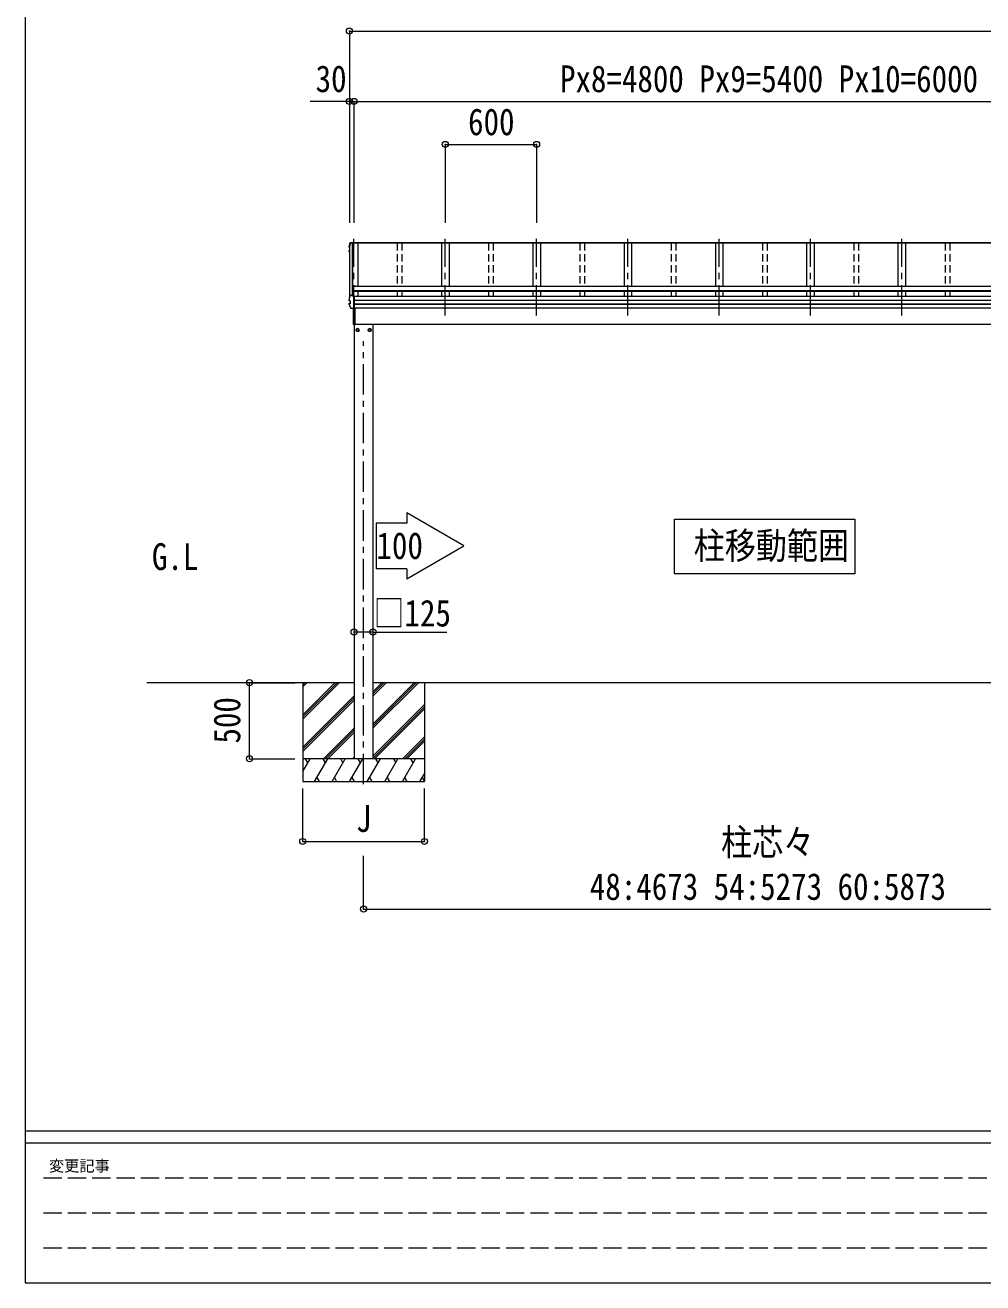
# Model space of a CAD drawing. Units: millimetres, scale not verified. Extents: x -11243 to 11243, y -7760 to 7760.
# Drawn here: x -11243 to -4949, y -7760 to 506 of the extents above; entities that cross this region are included whole.
import ezdxf
from ezdxf.enums import TextEntityAlignment as Align

# ---------------------------------------------------------------- set-up
doc = ezdxf.new("R2010")
doc.units = ezdxf.units.MM
doc.header["$LTSCALE"] = 40
doc.header["$PDMODE"] = 32
doc.header["$PDSIZE"] = 40
for name, pattern in [('CHAIN1', [8, 5, -1, 1, -1]), ('DASHED1', [1.8, 1.2, -0.6]), ('DASHED3', [4, 3, -1])]:
    doc.linetypes.add(name, pattern=pattern)
for name, color, linetype, lineweight in [('0-3_ELV2', 7, 'Continuous', 9), ('0-6_OTH_LINE', 7, 'Continuous', 9), ('0-E_DET2', 7, 'Continuous', 18), ('F-0_240', 7, 'Continuous', 9)]:
    doc.layers.add(name, color=color, linetype=linetype, lineweight=lineweight)
doc.styles.add('ＭＳ ゴシック', font='')
doc.styles.get('ＭＳ ゴシック').set_extended_font_data('MS Gothic')

msp = doc.modelspace()

# ---------------------------------------------------------------- linework, layer by layer
at = {"layer": '0-3_ELV2', "color": 5, "linetype": 'CHAIN1'}
for p, q in [((-9081.92, -1402.62), (-9081.92, -898.44)), ((-8481.97, -1402.62), (-8481.97, -898.44)), ((-7881.97, -1402.62), (-7881.97, -898.44)), ((-7281.97, -1402.62), (-7281.97, -898.44)), ((-6681.97, -1402.62), (-6681.97, -898.44)), ((-6081.97, -1402.62), (-6081.97, -898.44)), ((-5481.97, -1402.62), (-5481.97, -898.44)), ((-9018.47, -4482.15), (-9018.47, -1570.06))]:
    msp.add_line(p, q, dxfattribs=at)
at = {"layer": '0-3_ELV2', "color": 4}
for p, q in [((-9114.38, -978.67), (-9114.38, -974.61)), ((-9112.89, -982.64), (-9114.29, -979.15)), ((-9114.24, -949.28), (-9114.28, -949.54)), ((-9114.28, -949.54), (-9114.28, -949.59)), ((-9114.28, -953.64), (-9114.28, -949.59)), ((-9111.97, -977.14), (-9113.33, -977.4)), ((-9113.23, -954.91), (-9111.97, -955.16)), ((-9111.97, -984.88), (-9112.89, -982.64)), ((-9111.97, -978.66), (-9112.81, -978.82)), ((-9111.97, -973.04), (-9112.8, -973.15)), ((-9112.8, -973.15), (-9112.8, -973.15)), ((-9111.97, -953.64), (-9112.73, -953.49)), ((-9111.97, -953.29), (-9112.65, -953.15)), ((-9111.97, -950.34), (-9111.97, -1287.11)), ((-9106.83, -922.98), (-9106.71, -922.69)), ((-9106.71, -922.69), (-9106.54, -922.43)), ((-9106.54, -922.43), (-9106.32, -922.2)), ((-9106.32, -922.2), (-9106.06, -922.02)), ((-9106.06, -922.02), (-9105.79, -921.89)), ((-9105.79, -921.89), (-9105.52, -921.81)), ((-9105.52, -921.81), (-9105.28, -921.77)), ((-9056.97, -926.97), (-9105.4, -926.97)), ((-9105.28, -921.77), (-9105.05, -921.74)), ((-9105.05, -921.74), (-9104.8, -921.73)), ((-9104.8, -921.73), (-9104.51, -921.72)), ((-9104.51, -921.72), (-9104.2, -921.71)), ((-9104.2, -921.71), (-9103.89, -921.71)), ((-9103.97, -921.71), (-9103.97, -921.71)), ((-9103.97, -921.72), (-9103.97, -921.71)), ((-9103.97, -921.71), (-9078.97, -921.71)), ((-9078.97, -924.24), (-9093.17, -924.24)), ((-9092.94, -926.82), (-9092.94, -926.47)), ((-9092.87, -926.97), (-9092.87, -1270.31)), ((-9081.97, -926.73), (-9092.79, -926.73)), ((-9092.27, -926.97), (-9092.27, -1274.26)), ((-9081.97, -925.74), (-9081.97, -926.74)), ((-9078.97, -925.74), (-9081.97, -925.74)), ((-3681.97, -926.07), (-9081.97, -926.07)), ((-3681.97, -926.96), (-9081.97, -926.96)), ((-9078.97, -926.07), (-9078.97, -921.71)), ((-3684.97, -923.79), (-9078.97, -923.79)), ((-9056.97, -926.88), (-9056.97, -1211.15)), ((-8506.97, -926.88), (-8506.97, -1211.15)), ((-8456.97, -926.88), (-8456.97, -1211.15)), ((-7906.92, -926.88), (-7906.92, -1211.15)), ((-7856.92, -926.88), (-7856.92, -1211.15)), ((-7306.97, -926.88), (-7306.97, -1211.15)), ((-7256.97, -926.88), (-7256.97, -1211.15)), ((-6706.97, -926.88), (-6706.97, -1211.15)), ((-6656.97, -926.88), (-6656.97, -1211.15)), ((-6106.97, -926.88), (-6106.97, -1211.15)), ((-6056.97, -926.88), (-6056.97, -1211.15)), ((-5506.97, -926.88), (-5506.97, -1211.15)), ((-5456.97, -926.88), (-5456.97, -1211.15)), ((-9094.07, -1211.12), (-9094.07, -1240.58)), ((-9072.07, -1209.12), (-9092.07, -1209.12)), ((-9072.07, -1210.65), (-9092.07, -1210.65)), ((-9092.07, -1245.17), (-9092.07, -1210.65)), ((-3671.87, -1211.28), (-9092.07, -1211.28)), ((-9072.07, -1209.12), (-9072.07, -1211.28)), ((-9114.38, -1328.73), (-9114.38, -1321.33)), ((-9114.24, -1295.99), (-9114.28, -1296.25)), ((-9114.28, -1296.25), (-9114.28, -1296.3)), ((-9114.28, -1303.69), (-9114.28, -1296.3)), ((-9114.28, -1303.64), (-9114.24, -1303.38)), ((-9114.28, -1303.73), (-9114.28, -1303.64)), ((-9114.21, -1304.11), (-9114.26, -1303.73)), ((-9114.03, -1304.45), (-9114.21, -1304.11)), ((-9113.77, -1304.73), (-9114.03, -1304.45)), ((-9113.49, -1304.9), (-9113.77, -1304.73)), ((-9113.26, -1304.99), (-9113.49, -1304.9)), ((-9113.45, -1303.81), (-9113.4, -1303.49)), ((-9113.44, -1304.14), (-9113.45, -1303.81)), ((-9113.38, -1304.45), (-9113.44, -1304.14)), ((-9113.26, -1304.72), (-9113.38, -1304.45)), ((-9113.33, -1320.06), (-9107.37, -1318.91)), ((-9113.09, -1304.94), (-9113.26, -1304.72)), ((-9113.02, -1305.07), (-9113.26, -1304.99)), ((-9112.88, -1305.09), (-9113.09, -1304.94)), ((-9112.74, -1305.15), (-9113.02, -1305.07)), ((-9112.66, -1305.16), (-9112.88, -1305.09)), ((-9112.66, -1305.16), (-9112.65, -1305.16)), ((-9106.4, -1305.93), (-9112.65, -1305.16)), ((-9106.98, -1305.95), (-9107.02, -1305.86)), ((-9106.97, -1306.06), (-9106.98, -1305.95)), ((-9106.97, -1306.06), (-9106.97, -1325.28)), ((-9106.4, -1305.93), (-9106.31, -1305.96)), ((-9106.4, -1305.93), (-9106.4, -1305.93)), ((-9106.31, -1305.96), (-9106.24, -1306.01)), ((-9106.24, -1306.01), (-9106.18, -1306.09)), ((-9106.18, -1306.09), (-9106.13, -1306.18)), ((-9106.13, -1306.18), (-9106.1, -1306.29)), ((-9106.1, -1306.29), (-9106.09, -1306.41)), ((-9105.21, -1267.99), (-9093.17, -1267.99)), ((-9092.07, -1240.58), (-9094.07, -1240.58)), ((-9092.94, -1269.48), (-9093.17, -1267.99)), ((-9093.17, -1274.61), (-9093.17, -1267.99)), ((-9078.97, -1274.61), (-9093.17, -1274.61)), ((-9092.94, -1269.48), (-9092.94, -1269.83)), ((-9092.21, -1274.61), (-9092.94, -1269.83)), ((-9092.79, -1274.61), (-9092.79, -1270.93)), ((-9092.23, -1274.61), (-9092.79, -1270.93)), ((-3671.87, -1240.31), (-9092.07, -1240.31)), ((-3671.87, -1242.06), (-9092.07, -1242.06)), ((-3671.87, -1245.17), (-9092.07, -1245.17)), ((-9078.97, -1357.03), (-9078.97, -1274.61)), ((-3684.97, -1276.79), (-9078.97, -1276.79)), ((-3684.97, -1303.31), (-9078.97, -1303.31)), ((-3684.97, -1304.21), (-9078.97, -1304.21)), ((-9056.97, -1243.13), (-9056.97, -1276.79)), ((-8506.97, -1245.17), (-8506.97, -1276.79)), ((-8456.97, -1245.17), (-8456.97, -1276.79)), ((-7906.92, -1245.17), (-7906.92, -1276.79)), ((-7856.92, -1245.17), (-7856.92, -1276.79)), ((-7306.97, -1245.17), (-7306.97, -1276.79)), ((-7256.97, -1245.17), (-7256.97, -1276.79)), ((-6706.97, -1245.17), (-6706.97, -1276.79)), ((-6656.97, -1245.17), (-6656.97, -1276.79)), ((-6106.97, -1245.17), (-6106.97, -1276.79)), ((-6056.97, -1245.17), (-6056.97, -1276.79)), ((-5506.97, -1245.17), (-5506.97, -1276.79)), ((-5456.97, -1245.17), (-5456.97, -1276.79)), ((-9114.39, -1328.89), (-9114.38, -1328.71)), ((-9114.35, -1329.06), (-9114.39, -1328.89)), ((-9114.27, -1329.22), (-9114.35, -1329.06)), ((-9114.29, -1329.21), (-9111.43, -1336.02)), ((-9113.6, -1328.74), (-9113.56, -1328.38)), ((-9113.58, -1329.09), (-9113.6, -1328.74)), ((-9113.48, -1329.42), (-9113.58, -1329.09)), ((-9113.56, -1328.38), (-9113.44, -1328.05)), ((-9113.44, -1328.05), (-9113.27, -1327.77)), ((-9113.27, -1327.77), (-9113.05, -1327.56)), ((-9113.05, -1327.56), (-9112.8, -1327.44)), ((-9112.8, -1327.44), (-9106.4, -1325.75)), ((-9112.8, -1327.44), (-9112.8, -1327.44)), ((-9111.43, -1336.02), (-9108.49, -1342.76)), ((-9108.49, -1342.76), (-9105.45, -1349.41)), ((-9106.4, -1325.75), (-9106.31, -1325.71)), ((-9106.4, -1325.75), (-9106.4, -1325.75)), ((-9106.31, -1325.71), (-9106.24, -1325.65)), ((-9106.24, -1325.65), (-9106.18, -1325.57)), ((-9106.18, -1325.57), (-9106.13, -1325.46)), ((-9106.13, -1325.46), (-9106.1, -1325.35)), ((-9106.1, -1325.35), (-9106.09, -1325.23)), ((-9105.45, -1349.41), (-9102.33, -1355.97)), ((-9102.17, -1356.26), (-9102.34, -1355.92)), ((-9101.9, -1356.53), (-9102.17, -1356.26)), ((-9101.6, -1356.75), (-9101.9, -1356.53)), ((-9101.26, -1356.89), (-9101.6, -1356.75)), ((-9100.96, -1356.96), (-9101.26, -1356.89)), ((-9100.68, -1357), (-9100.96, -1356.96)), ((-9100.37, -1357.02), (-9100.68, -1357)), ((-9100.01, -1357.03), (-9100.37, -1357.02)), ((-9099.63, -1357.03), (-9100.01, -1357.03)), ((-9078.97, -1357.03), (-9099.61, -1357.03)), ((-9083.97, -1461.22), (-9083.97, -1357.03)), ((-9083.47, -1461.62), (-9083.47, -1357.03)), ((-3684.97, -1327.43), (-9078.97, -1327.43)), ((-3684.97, -1329.35), (-9078.97, -1329.35)), ((-3684.97, -1354.39), (-9078.97, -1354.39)), ((-9076.97, -1354.39), (-9076.97, -1459.22)), ((-9083.47, -1461.62), (-9083.47, -1461.69)), ((-9083.47, -1461.62), (-9083.47, -1461.62)), ((-9083.47, -1461.69), (-9083.47, -1461.72)), ((-9083.47, -1461.72), (-9083.47, -1461.72)), ((-9083.47, -1461.72), (-9081.97, -1461.72)), ((-9083.47, -1461.72), (-9083.47, -1461.72)), ((-9081.97, -1461.72), (-9081.97, -1459.22)), ((-9081.97, -1459.22), (-9076.97, -1459.22)), ((-3801.26, -1460.62), (-9081.97, -1460.62)), ((-9080.97, -1460.62), (-9080.97, -4315.62)), ((-9058.47, -1487.81), (-9066.97, -1492.72)), ((-9049.97, -1492.72), (-9058.47, -1487.81)), ((-8986.97, -1492.72), (-8978.47, -1487.81)), ((-8978.47, -1487.81), (-8969.97, -1492.72)), ((-8955.97, -4315.62), (-8955.97, -1460.62)), ((-9066.97, -1492.72), (-9066.97, -1502.53)), ((-9066.97, -1502.53), (-9058.47, -1507.44)), ((-9058.47, -1507.44), (-9049.97, -1502.53)), ((-9049.97, -1502.53), (-9049.97, -1492.72)), ((-9049.87, -1497.37), (-9049.97, -1497.37)), ((-9049.87, -1497.87), (-9049.97, -1497.87)), ((-8987.06, -1497.37), (-8986.96, -1497.37)), ((-8987.06, -1497.87), (-8986.96, -1497.87)), ((-8986.97, -1502.53), (-8986.97, -1492.72)), ((-8978.47, -1507.44), (-8986.97, -1502.53)), ((-8969.97, -1502.53), (-8978.47, -1507.44)), ((-8969.97, -1492.72), (-8969.97, -1502.53))]:
    msp.add_line(p, q, dxfattribs=at)
at = {"layer": '0-3_ELV2', "color": 4, "linetype": 'DASHED1'}
for p, q in [((-8796.97, -926.88), (-8796.97, -1211.28)), ((-8766.97, -926.88), (-8766.97, -1211.28)), ((-8196.97, -926.88), (-8196.97, -1211.28)), ((-8166.97, -926.88), (-8166.97, -1211.28)), ((-7596.97, -926.88), (-7596.97, -1211.28)), ((-7566.97, -926.88), (-7566.97, -1211.28)), ((-6996.97, -926.88), (-6996.97, -1211.28)), ((-6966.97, -926.88), (-6966.97, -1211.28)), ((-6396.97, -926.88), (-6396.97, -1211.28)), ((-6366.97, -926.88), (-6366.97, -1211.28)), ((-5796.97, -926.88), (-5796.97, -1211.28)), ((-5766.97, -926.88), (-5766.97, -1211.28)), ((-5196.97, -926.88), (-5196.97, -1211.28)), ((-5166.97, -926.88), (-5166.97, -1211.28)), ((-8796.97, -1245.17), (-8796.97, -1276.79)), ((-8766.97, -1245.17), (-8766.97, -1276.79)), ((-8196.97, -1245.17), (-8196.97, -1276.79)), ((-8166.97, -1245.17), (-8166.97, -1276.79)), ((-7596.97, -1245.17), (-7596.97, -1276.79)), ((-7566.97, -1245.17), (-7566.97, -1276.79)), ((-6996.97, -1245.17), (-6996.97, -1276.79)), ((-6966.97, -1245.17), (-6966.97, -1276.79)), ((-6396.97, -1245.17), (-6396.97, -1276.79)), ((-6366.97, -1245.17), (-6366.97, -1276.79)), ((-5796.97, -1245.17), (-5796.97, -1276.79)), ((-5766.97, -1245.17), (-5766.97, -1276.79)), ((-5196.97, -1245.17), (-5196.97, -1276.79)), ((-5166.97, -1245.17), (-5166.97, -1276.79))]:
    msp.add_line(p, q, dxfattribs=at)
at = {"layer": '0-3_ELV2', "color": 6}
for p, q in [((-8955.97, -3482.39), (-9080.97, -3482.39)), ((-8955.97, -3482.39), (-8472.19, -3482.39)), ((-9768.47, -3815.62), (-9469.47, -3815.62)), ((-9768.47, -4315.62), (-9469.47, -4315.62)), ((-9418.47, -4859.16), (-9418.47, -4510.16)), ((-9018.47, -5303.78), (-9018.47, -4953.78)), ((-9018.47, -5303.78), (-3745.47, -5303.78))]:
    msp.add_line(p, q, dxfattribs=at)
at = {"layer": '0-3_ELV2'}
for p, q in [((-9080.97, -3815.62), (-10442.07, -3815.62)), ((-9418.47, -3828.86), (-9405.23, -3815.62)), ((-9418.47, -3843.01), (-9391.08, -3815.62)), ((-9418.47, -4055.14), (-9178.95, -3815.62)), ((-9418.47, -4040.99), (-9193.09, -3815.62)), ((-9418.47, -4026.85), (-9207.24, -3815.62)), ((-9418.47, -3815.62), (-9418.47, -4465.62)), ((-8955.97, -3872.72), (-8898.87, -3815.62)), ((-8955.97, -3886.86), (-8884.73, -3815.62)), ((-8955.97, -3901), (-8870.58, -3815.62)), ((-8955.97, -4098.99), (-8672.59, -3815.62)), ((-8955.97, -4084.85), (-8686.74, -3815.62)), ((-8955.97, -4113.13), (-8658.45, -3815.62)), ((-3807.97, -3815.62), (-8955.97, -3815.62)), ((-8618.47, -3815.62), (-8618.47, -4465.62)), ((-9418.47, -4238.98), (-9080.97, -3901.49)), ((-9418.47, -4253.12), (-9080.97, -3915.63)), ((-9418.47, -4267.27), (-9080.97, -3929.77)), ((-8955.97, -4296.98), (-8618.47, -3959.48)), ((-8955.97, -4311.12), (-8618.47, -3973.63)), ((-8946.32, -4315.62), (-8618.47, -3987.77)), ((-9282.97, -4315.62), (-9080.97, -4113.62)), ((-9268.83, -4315.62), (-9080.97, -4127.76)), ((-9254.69, -4315.62), (-9080.97, -4141.9)), ((-8762.47, -4315.62), (-8618.47, -4171.62)), ((-8748.33, -4315.62), (-8618.47, -4185.76)), ((-8734.19, -4315.62), (-8618.47, -4199.9)), ((-9418.47, -4399.45), (-9370.06, -4315.62)), ((-8618.47, -4315.62), (-9418.47, -4315.62)), ((-9385.07, -4341.6), (-9400.07, -4315.62)), ((-9341.2, -4465.62), (-9254.6, -4315.62)), ((-9269.6, -4341.61), (-9284.6, -4315.62)), ((-9225.73, -4465.62), (-9139.13, -4315.62)), ((-9154.13, -4341.61), (-9169.13, -4315.62)), ((-9110.26, -4465.62), (-9023.66, -4315.62)), ((-9092.56, -4315.62), (-9080.97, -4304.03)), ((-9038.66, -4341.6), (-9053.66, -4315.62)), ((-8994.79, -4465.62), (-8908.19, -4315.62)), ((-8923.19, -4341.6), (-8938.19, -4315.62)), ((-8879.32, -4465.62), (-8792.72, -4315.62)), ((-8822.72, -4315.62), (-8807.72, -4341.6)), ((-8763.85, -4465.62), (-8677.25, -4315.62)), ((-8692.25, -4341.6), (-8707.25, -4315.62)), ((-9326.2, -4439.64), (-9311.2, -4465.62)), ((-9210.73, -4439.64), (-9195.73, -4465.62)), ((-9095.26, -4439.64), (-9080.26, -4465.62)), ((-8979.79, -4439.64), (-8964.79, -4465.62)), ((-8864.32, -4439.64), (-8849.32, -4465.62)), ((-8748.85, -4439.64), (-8733.85, -4465.62)), ((-8648.38, -4465.62), (-8618.47, -4413.81)), ((-8633.38, -4439.64), (-8618.47, -4465.48)), ((-9418.47, -4465.62), (-8618.47, -4465.62))]:
    msp.add_line(p, q, dxfattribs=at)
at = {"layer": '0-3_ELV2', "color": 4}
for points in [[(-9114.24, -949.28), (-9111.92, -940.43), (-9109.46, -931.66), (-9106.84, -923)], [(-9105.21, -925.33), (-9093.17, -925.33), (-9092.94, -926.82), (-9105.36, -926.82)], [(-9093.17, -925.33), (-9093.17, -924.24), (-9092.79, -926.73)]]:
    msp.add_lwpolyline(points, dxfattribs=at)
at = {"layer": '0-3_ELV2', "color": 6}
msp.add_lwpolyline([(-9418.47, -4859.16), (-8618.47, -4859.16), (-8618.47, -4510.16)], dxfattribs=at)
at = {"layer": '0-3_ELV2', "color": 4}
for centre, radius in [((-9058.47, -1497.62), 10), ((-8978.47, -1497.62), 10), ((-9058.47, -1497.62), 8.5), ((-8978.47, -1497.62), 8.5)]:
    msp.add_circle(centre, radius, dxfattribs=at)
for centre, radius, start, end in [((-9113.08, -974.61), 1.3, 100.9005, 179.9623), ((-9113.08, -978.67), 1.3, 100.8868, 201.66215), ((-9112.98, -953.64), 1.3, 166.2046, 259.10358), ((-8628.96, -1072.99), 499.82, 162.96047, 166.14879), ((-8649.64, -794.11), 498.64, 201.74241, 202.00165), ((-8628.95, -1072.99), 498.32, 162.94349, 166.12469), ((-8649.64, -793.76), 498.64, 201.78246, 202.00165), ((-9105.21, -927.03), 1.7, 89.95676, 162.90929), ((-9092.07, -1211.12), 2, 90, 180), ((-9113.08, -1321.34), 1.3, 100.9005, 179.9623), ((-8628.96, -1415.65), 499.82, 162.96047, 166.14879), ((-9107.47, -1318.42), 0.499, 280.91518, 359.94761), ((-9105.21, -1269.69), 1.7, 89.95676, 162.90929), ((-9083.47, -1461.22), 0.5, 180, 269.5), ((-9071.32, -1446.55), 12.15, 179.0404, 180.9596), ((-9058.47, -1497.62), 8.6, 171.25399, 188.74601), ((-9058.47, -1497.62), 8.6, 111.25399, 128.74601), ((-9058.47, -1497.62), 8.6, 231.25399, 248.74601), ((-9058.47, -1497.62), 8.6, 51.25399, 68.74601), ((-9058.47, -1497.62), 8.6, 291.25399, 308.74601), ((-9058.47, -1497.62), 8.6, 1.66581, 8.74601), ((-9058.47, -1497.62), 8.6, 351.25399, 358.33419), ((-8978.47, -1497.62), 8.6, 171.25399, 178.33419), ((-8978.47, -1497.62), 8.6, 181.66581, 188.74601), ((-8978.47, -1497.62), 8.6, 111.25399, 128.74601), ((-8978.47, -1497.62), 8.6, 231.25399, 248.74601), ((-8978.47, -1497.62), 8.6, 51.25399, 68.74601), ((-8978.47, -1497.62), 8.6, 291.25399, 308.74601), ((-8978.47, -1497.62), 8.6, 351.25399, 8.74601)]:
    msp.add_arc(centre, radius, start, end, dxfattribs=at)
at = {"layer": '0-3_ELV2', "color": 6}
for p in [(-9080.97, -3482.39), (-8955.97, -3482.39), (-9768.47, -3815.62), (-9768.47, -4315.62), (-9418.47, -4859.16), (-8618.47, -4859.16), (-9018.47, -5303.78)]:
    msp.add_point(p, dxfattribs=at)
at = {"layer": '0-6_OTH_LINE'}
for p, q in [((-8734.8, -2699.99), (-8734.8, -2767.19)), ((-6975.51, -3100.99), (-6975.51, -2740.99)), ((-6975.51, -2740.99), (-5790.56, -2740.99)), ((-5790.56, -2740.99), (-5790.56, -3100.99)), ((-8734.8, -3066.79), (-8935.2, -3066.79)), ((-8734.8, -3066.79), (-8734.8, -3133.99)), ((-5790.56, -3100.99), (-6975.51, -3100.99))]:
    msp.add_line(p, q, dxfattribs=at)
at = {"layer": '0-6_OTH_LINE', "color": 6}
msp.add_line((-9768.47, -4315.62), (-9768.47, -3815.62), dxfattribs=at)
at = {"layer": '0-6_OTH_LINE'}
for points in [[(-8734.8, -3133.99), (-8358.95, -2916.99), (-8734.8, -2699.99)], [(-8734.8, -2767.19), (-8935.2, -2767.19), (-8935.2, -3066.79)]]:
    msp.add_lwpolyline(points, dxfattribs=at)
at = {"layer": '0-E_DET2', "color": 6, "lineweight": 9}
for p, q in [((-9111.97, 467.13), (-9111.97, -792.71)), ((-9111.97, 467.13), (-3651.97, 467.13)), ((-9111.97, 4.84), (-9370.56, 4.84)), ((-9111.97, 4.84), (-9111.97, -792.71)), ((-9111.97, 4.84), (-9081.97, 4.84)), ((-9081.97, 4.84), (-9081.97, -792.71)), ((-9081.97, 4.84), (-3681.97, 4.84)), ((-8481.97, -277.84), (-8481.97, -792.71)), ((-8481.97, -277.84), (-7881.97, -277.84)), ((-7881.97, -277.84), (-7881.97, -792.71))]:
    msp.add_line(p, q, dxfattribs=at)
at = {"layer": '0-E_DET2', "color": 6}
for p in [(-9111.97, 467.13), (-9111.97, 4.84), (-9081.97, 4.84), (-8481.97, -277.84), (-7881.97, -277.84)]:
    msp.add_point(p, dxfattribs=at)
at = {"layer": 'F-0_240', "color": 5}
for p, q in [((-11242.74, 7760), (-11242.74, -7760)), ((-11242.74, -6760), (10677.26, -6760)), ((-11242.74, -6840), (7121.58, -6840)), ((-11242.74, -7760), (10677.26, -7760))]:
    msp.add_line(p, q, dxfattribs=at)
at = {"layer": 'F-0_240', "color": 4, "linetype": 'DASHED3'}
for p, q in [((-11122.75, -7070), (-4718.42, -7070)), ((-11122.75, -7300), (-4718.42, -7300)), ((-11122.75, -7530), (-4718.42, -7530))]:
    msp.add_line(p, q, dxfattribs=at)

# ---------------------------------------------------------------- texts
at = {"layer": '0-3_ELV2', "style": 'ＭＳ ゴシック', "width": 0.85}
for s, p in [('G.L', (-10409.95, -3127.65)), ('□125', (-8953.95, -3499.01)), ('J', (-9068.47, -4849.16)), ('48:4673 54:5273 60:5873', (-7531.97, -5295.78))]:
    msp.add_text(s, height=176, dxfattribs=at).set_placement(p, align=Align.BOTTOM_LEFT)
msp.add_text('500', height=176, rotation=90, dxfattribs=at).set_placement((-9776.47, -4215.62), align=Align.BOTTOM_LEFT)
at = {"layer": '0-6_OTH_LINE', "style": 'ＭＳ ゴシック', "width": 0.85}
for s, p in [('柱移動範囲', (-6849.01, -3055.74)), ('100', (-8933.98, -3055.74)), ('柱芯々', (-6669.36, -5004.8))]:
    msp.add_text(s, height=176, dxfattribs=at).set_placement(p, align=Align.BOTTOM_LEFT)
at = {"layer": '0-E_DET2', "style": 'ＭＳ ゴシック', "width": 0.85}
for s, p in [('30', (-9333.96, 13.41)), ('Px8=4800 Px9=5400 Px10=6000', (-7728.1, 12.84)), ('600', (-8331.97, -269.84))]:
    msp.add_text(s, height=176, dxfattribs=at).set_placement(p, align=Align.BOTTOM_LEFT)
at = {"layer": 'F-0_240', "style": 'ＭＳ ゴシック'}
msp.add_text('変更記事', height=73.31, dxfattribs=at).set_placement((-11086.44, -7050), align=Align.BOTTOM_LEFT)

doc.saveas('drawing.dxf')
